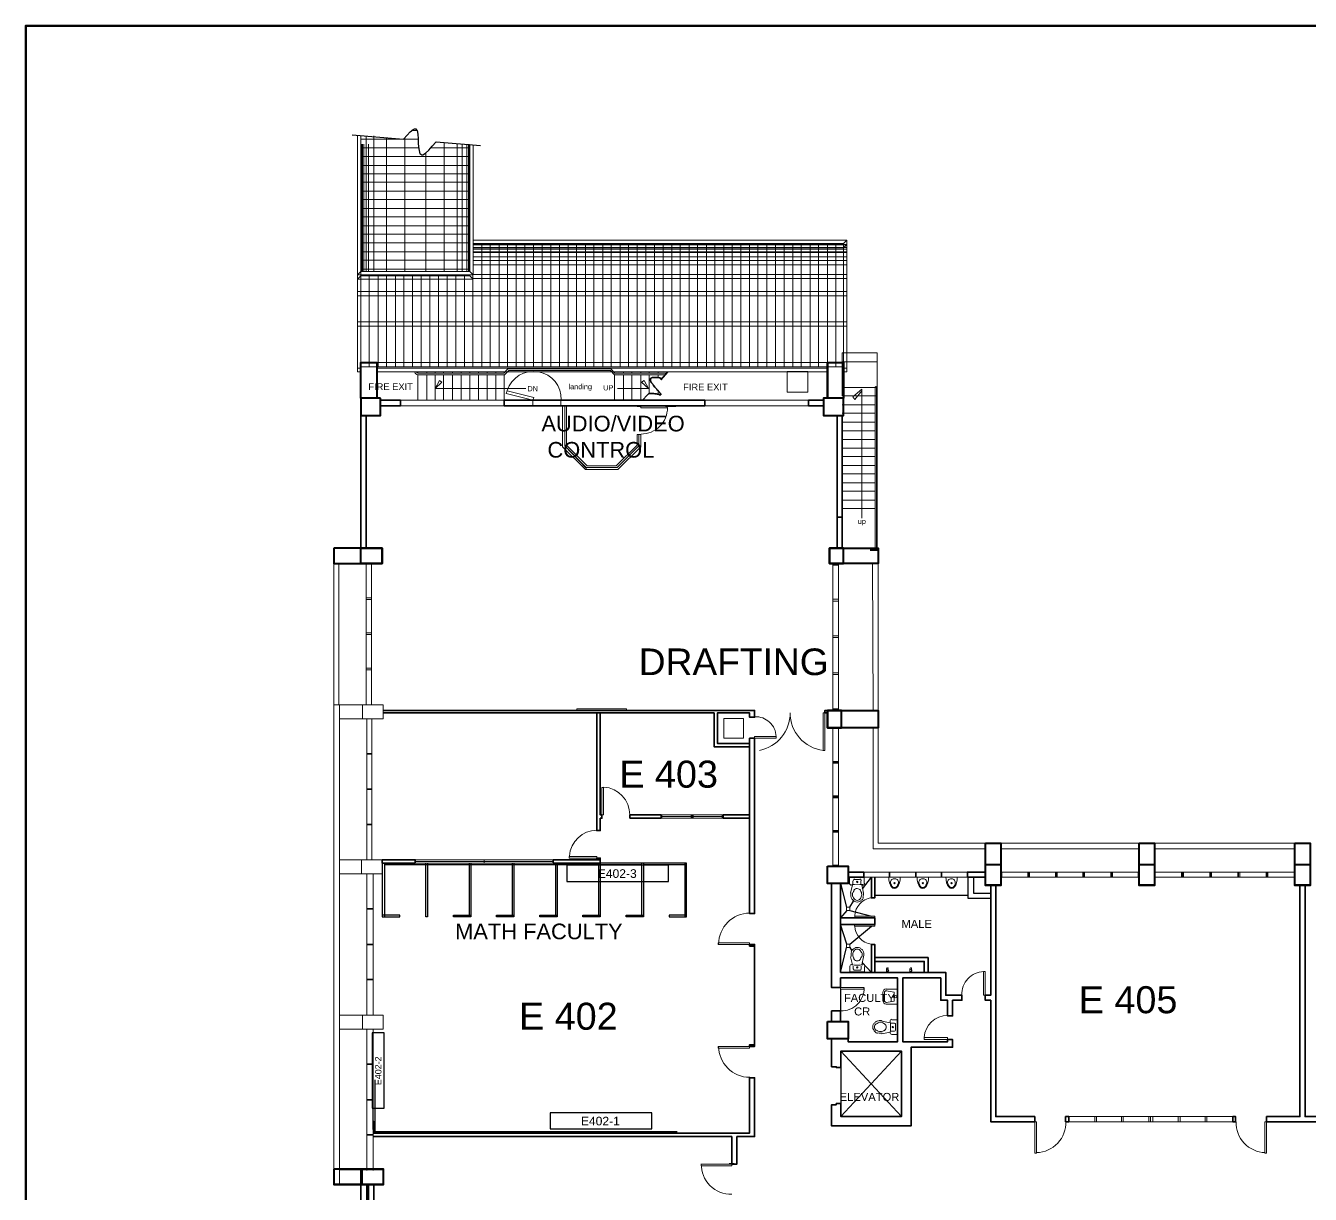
# Model space of a CAD drawing. Header units: inches. Extents: x 0 to 68.7, y 1.4 to 47.2.
# Drawn here: x 0 to 29.74, y 20.14 to 47.18 of the extents above; entities that cross this region are included whole.
import ezdxf

# ---------------------------------------------------------------- set-up
doc = ezdxf.new("R2010")
doc.units = ezdxf.units.IN
doc.header["$MEASUREMENT"] = 0
for name, color, linetype in [('PDF_0', 7, 'Continuous'), ('PDF_boundaries', 5, 'Continuous'), ('PDF_canopy', 6, 'Continuous'), ('PDF_column', 7, 'Continuous'), ('PDF_furniture', 1, 'Continuous'), ('PDF_furnitures', 1, 'Continuous'), ('PDF_PEN01', 1, 'Continuous'), ('PDF_PEN08', 6, 'Continuous'), ('PDF_Text', 7, 'Continuous'), ('PDF_walls', 3, 'Continuous')]:
    doc.layers.add(name, color=color, linetype=linetype)
for name, color, linetype, true_color in [('PDF_cubicle', 60, 'Continuous', 0xbfff00), ('PDF_door', 7, 'Continuous', 0xb8735c), ('PDF_doors', 7, 'Continuous', 0xdda500), ('PDF_doorwin swing', 7, 'Continuous', 0x95954a), ('PDF_hatch', 9, 'Continuous', 0x808080), ('PDF_hidden', 7, 'Continuous', 0x767676), ('PDF_outline', 40, 'Continuous', 0xffbf00), ('PDF_roof line', 7, 'Continuous', 0x7f9fff), ('PDF_window', 7, 'Continuous', 0xdda500), ('PDF_windows', 7, 'Continuous', 0xdda500)]:
    doc.layers.add(name, color=color, linetype=linetype, true_color=true_color)
doc.styles.add('PDF ArialMT', font='arial.ttf')
doc.styles.get("Standard").update_dxf_attribs({"font": 'arial.ttf'})

msp = doc.modelspace()

# ---------------------------------------------------------------- linework, layer by layer
for p, q in [((14.883, 27.752), (12.53, 27.752)), ((12.53, 27.752), (12.53, 27.381)), ((14.883, 27.381), (14.883, 27.752)), ((12.53, 27.381), (14.883, 27.381)), ((8.02, 23.877), (8.02, 22.135)), ((8.295, 23.877), (8.02, 23.877)), ((8.295, 22.135), (8.295, 23.877)), ((8.02, 22.135), (8.295, 22.135)), ((14.492, 22.025), (12.139, 22.025)), ((12.139, 22.025), (12.139, 21.654)), ((14.492, 21.654), (14.492, 22.025)), ((12.139, 21.654), (14.492, 21.654))]:
    msp.add_line(p, q)
at = {"layer": 'PDF_0', "lineweight": 25}
for points in [[(7.56, 44.655), (8.745, 44.557), (8.833, 44.645), (8.902, 44.724), (8.97, 44.782), (9, 44.792), (9.029, 44.792), (9.049, 44.773), (9.058, 44.753), (9.078, 44.675), (9.088, 44.567), (9.088, 44.45), (9.098, 44.332), (9.117, 44.254), (9.127, 44.214), (9.146, 44.205), (9.166, 44.195), (9.195, 44.195), (9.254, 44.234), (9.333, 44.303), (9.411, 44.391), (9.499, 44.498), (10.527, 44.41)], [(18.557, 39.387), (18.557, 38.564)], [(19.37, 27.204), (19.576, 27.479)], [(21.809, 27.479), (21.809, 26.989), (22.337, 26.989)], [(21.936, 27.479), (21.936, 27.106), (22.337, 27.106)], [(18.861, 27.332), (18.998, 26.783)], [(19.076, 26.783), (19.165, 26.92)], [(19.654, 27.058), (21.809, 27.058)], [(19.008, 26.705), (18.861, 26.538)], [(19.076, 26.705), (19.576, 26.578)], [(19.008, 25.931), (18.861, 26.382)], [(19.076, 25.931), (19.576, 26.343)], [(18.861, 25.275), (18.998, 25.853)], [(19.076, 25.853), (19.125, 25.775)], [(19.36, 25.5), (19.576, 25.275)], [(18.871, 23.454), (20.271, 21.936)], [(20.271, 23.454), (18.871, 21.936)]]:
    msp.add_lwpolyline(points, dxfattribs=at)
msp.add_lwpolyline([(18.929, 38.564), (18.557, 38.564), (18.557, 39.387), (18.929, 39.387)], close=True, dxfattribs=at)
at = {"layer": 'PDF_0', "lineweight": 0}
msp.add_lwpolyline([(18.9, 35.861), (18.9, 35.861)], dxfattribs=at)
at = {"layer": 'PDF_boundaries', "lineweight": 25}
msp.add_lwpolyline([(14.278, 38.515), (14.395, 38.642), (14.405, 38.652), (14.415, 38.662), (14.425, 38.662), (14.425, 38.672), (14.435, 38.672), (14.454, 38.672), (14.474, 38.672), (14.484, 38.672), (14.503, 38.672), (14.523, 38.672), (14.542, 38.672), (14.562, 38.662), (14.581, 38.662), (14.601, 38.662), (14.621, 38.652), (14.64, 38.652), (14.65, 38.652), (14.66, 38.642), (14.679, 38.642), (14.689, 38.642), (14.699, 38.642), (14.699, 38.652), (14.699, 38.662), (14.689, 38.672), (14.679, 38.682), (14.67, 38.701), (14.66, 38.711), (14.65, 38.721), (14.64, 38.74), (14.621, 38.75), (14.611, 38.77), (14.591, 38.789), (14.562, 38.819), (14.533, 38.858), (14.523, 38.868), (14.513, 38.887), (14.493, 38.907), (14.484, 38.926), (14.474, 38.936), (14.474, 38.956), (14.464, 38.966), (14.464, 38.975), (14.464, 38.985), (14.464, 38.995), (14.464, 39.005), (14.464, 39.015), (14.474, 39.024), (14.484, 39.034), (14.493, 39.034), (14.503, 39.044), (14.513, 39.044), (14.523, 39.044), (14.533, 39.044), (14.562, 39.044), (14.581, 39.044), (14.601, 39.044), (14.63, 39.044), (14.65, 39.044), (14.66, 39.034), (14.67, 39.034), (14.679, 39.034), (14.689, 39.024), (14.699, 39.024), (14.699, 39.015), (14.709, 39.015), (14.709, 39.005), (14.709, 38.995), (14.699, 38.985), (14.865, 39.171), (14.699, 38.985), (14.709, 38.995), (14.709, 39.005), (14.709, 39.015), (14.699, 39.015), (14.699, 39.024), (14.689, 39.024), (14.679, 39.034), (14.67, 39.034), (14.66, 39.034), (14.65, 39.044), (14.63, 39.044), (14.601, 39.044), (14.581, 39.044), (14.562, 39.044), (14.533, 39.044), (14.523, 39.044), (14.513, 39.044), (14.503, 39.044), (14.493, 39.034), (14.484, 39.034), (14.474, 39.024), (14.464, 39.015), (14.464, 39.005), (14.464, 38.995), (14.464, 38.985), (14.464, 38.975), (14.464, 38.966), (14.474, 38.956), (14.474, 38.936), (14.484, 38.926), (14.493, 38.907), (14.513, 38.887), (14.523, 38.868), (14.533, 38.858), (14.562, 38.819), (14.591, 38.789), (14.611, 38.77), (14.621, 38.75), (14.64, 38.74), (14.65, 38.721), (14.66, 38.711), (14.67, 38.701), (14.679, 38.682), (14.689, 38.672), (14.699, 38.662), (14.699, 38.652), (14.699, 38.642), (14.689, 38.642), (14.679, 38.642), (14.66, 38.642), (14.65, 38.652), (14.64, 38.652), (14.621, 38.652), (14.601, 38.662), (14.581, 38.662), (14.562, 38.662), (14.542, 38.672), (14.523, 38.672), (14.503, 38.672), (14.484, 38.672), (14.474, 38.672), (14.454, 38.672), (14.435, 38.672), (14.425, 38.672), (14.425, 38.662), (14.415, 38.662), (14.405, 38.652), (14.395, 38.642)], close=True, dxfattribs=at)
for points in [[(18.861, 24.884), (18.861, 24.384)], [(18.871, 23.072), (18.871, 22.239)]]:
    msp.add_lwpolyline(points, dxfattribs=at)
at = {"layer": 'PDF_canopy', "lineweight": 13}
msp.add_lwpolyline([(7.756, 20.369), (7.129, 20.369)], dxfattribs=at)
msp.add_lwpolyline([(7.247, 20.369), (7.58, 20.369)], close=True, dxfattribs=at)
at = {"layer": 'PDF_column', "lineweight": 40}
for points in [[(8.128, 38.564), (7.756, 38.564), (7.756, 39.387), (8.128, 39.387)], [(8.128, 38.564), (7.756, 38.564), (7.756, 39.387), (8.128, 39.387)], [(18.929, 38.564), (18.557, 38.564), (18.557, 39.387), (18.929, 39.387)], [(8.216, 38.564), (7.756, 38.564), (7.756, 38.163), (8.216, 38.163)], [(8.216, 38.564), (7.756, 38.564), (7.756, 38.163), (8.216, 38.163)], [(18.929, 38.564), (18.469, 38.564), (18.469, 38.163), (18.929, 38.163)], [(7.129, 35.088), (7.129, 34.735), (8.255, 34.735), (8.255, 35.088)], [(7.756, 35.088), (8.255, 35.088), (8.255, 34.735), (7.756, 34.735)], [(18.929, 35.088), (18.606, 35.088), (18.606, 34.735), (18.929, 34.735)], [(18.606, 35.088), (19.732, 35.088), (19.732, 34.735), (18.606, 34.735)], [(18.557, 31.337), (19.732, 31.337), (19.732, 30.935), (18.557, 30.935)], [(18.881, 31.337), (18.557, 31.337), (18.557, 30.935), (18.881, 30.935)], [(22.22, 28.262), (22.572, 28.262), (22.572, 27.283), (22.22, 27.283)], [(25.775, 28.262), (26.127, 28.262), (26.127, 27.283), (25.775, 27.283)], [(29.378, 28.262), (29.731, 28.262), (29.731, 27.283), (29.378, 27.283)], [(18.557, 27.733), (19.037, 27.733), (19.037, 27.332), (18.557, 27.332)], [(22.22, 27.772), (22.572, 27.772), (22.572, 27.293), (22.22, 27.293)], [(25.775, 27.772), (26.127, 27.772), (26.127, 27.293), (25.775, 27.293)], [(29.378, 27.772), (29.731, 27.772), (29.731, 27.293), (29.378, 27.293)], [(18.557, 24.139), (19.037, 24.139), (19.037, 23.738), (18.557, 23.738)], [(7.129, 20.722), (7.129, 20.369), (8.285, 20.369), (8.285, 20.722)], [(7.756, 20.369), (8.285, 20.369), (8.285, 20.722), (7.756, 20.722)]]:
    msp.add_lwpolyline(points, close=True, dxfattribs=at)
for points in [[(18.557, 39.387), (18.557, 38.564)], [(19.067, 30.935), (18.587, 30.935)]]:
    msp.add_lwpolyline(points, dxfattribs=at)
at = {"layer": 'PDF_cubicle', "lineweight": 25}
for points in [[(8.255, 27.802), (8.255, 26.558), (8.657, 26.558), (8.657, 26.597), (8.255, 26.597)], [(8.304, 27.802), (8.304, 26.558)], [(14.258, 27.763), (8.304, 27.763)], [(9.303, 27.802), (9.303, 26.558), (9.264, 26.558), (9.264, 27.802)], [(10.302, 27.802), (10.302, 26.558), (9.901, 26.558), (9.901, 26.597), (10.302, 26.597)], [(10.263, 27.802), (10.263, 26.558)], [(11.301, 27.802), (11.301, 26.558), (10.899, 26.558), (10.899, 26.597), (11.301, 26.597)], [(11.262, 27.802), (11.262, 26.558)], [(12.3, 27.802), (12.3, 26.558), (11.898, 26.558), (11.898, 26.597), (12.3, 26.597)], [(12.261, 27.802), (12.261, 26.558)], [(15.296, 26.597), (14.895, 26.597), (14.895, 26.558), (15.296, 26.558), (15.296, 27.802), (14.297, 27.802), (13.299, 27.802), (13.299, 26.558), (12.897, 26.558), (12.897, 26.597), (13.299, 26.597)], [(13.259, 27.802), (13.259, 26.558)], [(14.297, 27.802), (14.297, 26.558), (13.896, 26.558), (13.896, 26.597), (14.297, 26.597)], [(14.258, 27.802), (14.258, 26.558)], [(15.296, 27.763), (14.297, 27.763)], [(15.257, 27.802), (15.257, 26.558)], [(8.04, 21.642), (8.04, 22.876)], [(8.089, 21.554), (8.089, 22.788)], [(8.04, 21.593), (15.081, 21.593)], [(8.04, 21.554), (15.081, 21.554)]]:
    msp.add_lwpolyline(points, dxfattribs=at)
at = {"layer": 'PDF_door', "lineweight": 18}
msp.add_lwpolyline([(11.742, 38.515), (11.125, 38.672), (11.144, 38.731), (11.761, 38.574)], close=True, dxfattribs=at)
msp.add_lwpolyline([(11.742, 38.515), (11.125, 38.672), (11.144, 38.731), (11.761, 38.574)], close=True, dxfattribs=at)
at = {"layer": 'PDF_doors', "lineweight": 20}
for points in [[(14.239, 38.339), (14.239, 38.378), (14.846, 38.378), (14.846, 38.339)], [(14.709, 28.84), (14.709, 28.918), (14.728, 28.918), (14.728, 28.84)], [(14.728, 28.84), (14.728, 28.918), (15.404, 28.918), (15.404, 28.84)], [(15.404, 28.84), (15.404, 28.918), (15.424, 28.918), (15.424, 28.84)], [(15.424, 28.84), (15.424, 28.918), (15.453, 28.918), (15.453, 28.84)], [(15.453, 28.84), (15.453, 28.918), (16.119, 28.918), (16.119, 28.84)], [(16.119, 28.84), (16.119, 28.918), (16.148, 28.918), (16.148, 28.84)], [(9.019, 27.88), (9.019, 27.802), (12.212, 27.802), (12.212, 27.88)], [(19.194, 26.538), (19.654, 26.538), (19.654, 26.578), (19.194, 26.578)], [(19.184, 26.343), (19.654, 26.343), (19.654, 26.382), (19.184, 26.382)], [(16.031, 25.961), (16.755, 25.961), (16.755, 25.922), (16.031, 25.922)], [(22.171, 24.746), (22.21, 24.746), (22.21, 25.295), (22.171, 25.295)], [(18.861, 24.884), (19.4, 24.884), (19.4, 24.923), (18.861, 24.923)], [(16.031, 23.522), (16.755, 23.522), (16.755, 23.561), (16.031, 23.561)], [(20.8, 23.718), (21.339, 23.718), (21.339, 23.767), (20.8, 23.767)]]:
    msp.add_lwpolyline(points, close=True, dxfattribs=at)
for points in [[(14.728, 28.879), (15.404, 28.879)], [(15.453, 28.879), (16.119, 28.879)], [(9.019, 27.841), (12.212, 27.841)], [(10.615, 27.88), (10.615, 27.802)]]:
    msp.add_lwpolyline(points, dxfattribs=at)
for centre, radius, start, end in [((14.244, 38.344), 0.612, 269.9613, 0.0384), ((19.639, 26.563), 0.446, 98.273, 177.4291), ((16.76, 25.926), 0.72, 90, 180), ((19.639, 26.367), 0.446, 182.5487, 261.8098), ((22.195, 24.771), 0.524, 92.1861, 182.1866), ((18.885, 24.908), 0.524, 267.8137, 2.1863), ((21.334, 23.743), 0.534, 89.2476, 177.3025), ((16.76, 23.566), 0.72, 180, 270)]:
    msp.add_arc(centre, radius, start, end, dxfattribs=at)
at = {"layer": 'PDF_doorwin swing', "lineweight": 9}
msp.add_lwpolyline([(12.398, 38.521, 0.868223), (11.146, 38.739, -0.868223)], format="xyb", close=True, dxfattribs=at)
at = {"layer": 'PDF_furniture', "lineweight": 9}
for points in [[(14.297, 27.763), (15.1, 27.763)], [(15.257, 27.763), (15.257, 26.597), (14.895, 26.597)], [(20.232, 27.479), (19.977, 27.479)], [(20.114, 27.439), (20.095, 27.439)], [(20.888, 27.479), (20.633, 27.479)], [(20.771, 27.439), (20.751, 27.439)], [(21.554, 27.479), (21.29, 27.479)], [(21.427, 27.439), (21.417, 27.439)]]:
    msp.add_lwpolyline(points, dxfattribs=at)
for centre in [(20.11, 27.338), (20.11, 27.338), (20.766, 27.338), (20.766, 27.338), (21.432, 27.338), (21.432, 27.338)]:
    msp.add_circle(centre, 0.0147, dxfattribs=at)
for centre, start, end in [((20.101, 27.357), 90, 196.2817), ((20.12, 27.357), 343.7183, 90), ((20.757, 27.357), 90, 196.2817), ((20.776, 27.357), 343.7183, 90), ((21.423, 27.357), 90, 196.2817), ((21.432, 27.357), 343.7183, 90)]:
    msp.add_arc(centre, 0.0832, start, end, dxfattribs=at)
for points in [[(19.978, 27.484), (19.977, 27.389), (20.001, 27.3), (20.043, 27.252)], [(20.178, 27.252), (20.219, 27.3), (20.244, 27.389), (20.242, 27.484)], [(20.634, 27.484), (20.633, 27.389), (20.657, 27.3), (20.699, 27.252)], [(20.834, 27.252), (20.875, 27.3), (20.9, 27.389), (20.899, 27.484)], [(21.3, 27.484), (21.299, 27.389), (21.323, 27.3), (21.365, 27.252)], [(21.5, 27.252), (21.541, 27.3), (21.566, 27.389), (21.565, 27.484)], [(20.022, 27.334), (20.04, 27.272), (20.074, 27.235), (20.11, 27.235)], [(20.043, 27.252), (20.084, 27.203), (20.136, 27.203), (20.178, 27.252)], [(20.11, 27.235), (20.147, 27.235), (20.18, 27.272), (20.199, 27.334)], [(20.678, 27.334), (20.696, 27.272), (20.73, 27.235), (20.766, 27.235)], [(20.699, 27.252), (20.741, 27.203), (20.792, 27.203), (20.834, 27.252)], [(20.766, 27.235), (20.803, 27.235), (20.837, 27.272), (20.855, 27.334)], [(21.344, 27.334), (21.362, 27.272), (21.396, 27.235), (21.432, 27.235)], [(21.365, 27.252), (21.407, 27.203), (21.458, 27.203), (21.5, 27.252)], [(21.432, 27.235), (21.469, 27.235), (21.503, 27.272), (21.521, 27.334)]]:
    msp.add_open_spline(points, degree=3, dxfattribs=at)
at = {"layer": 'PDF_furnitures', "lineweight": 20}
for points in [[(19.067, 27.332), (19.067, 27.459)], [(19.076, 27.469), (19.409, 27.469)], [(19.076, 27.459), (19.076, 27.459)], [(19.145, 27.39), (19.145, 27.322)], [(19.302, 27.42), (19.184, 27.42)], [(19.331, 27.322), (19.331, 27.39)], [(19.409, 27.459), (19.409, 27.332)], [(19.409, 27.459), (19.409, 27.459)], [(19.096, 27.106), (19.135, 27.302)], [(19.184, 27.263), (19.184, 27.263)], [(19.302, 27.263), (19.302, 27.263)], [(19.351, 27.302), (19.39, 27.106)], [(19.135, 25.451), (19.096, 25.638)], [(19.39, 25.638), (19.351, 25.451)], [(19.409, 25.285), (19.076, 25.285), (19.076, 25.412)], [(19.155, 25.422), (19.155, 25.354)], [(19.184, 25.481), (19.184, 25.481)], [(19.184, 25.324), (19.302, 25.324)], [(19.302, 25.481), (19.302, 25.481)], [(19.341, 25.354), (19.341, 25.422)], [(19.419, 25.412), (19.419, 25.285)], [(19.928, 25.363), (19.928, 25.275), (19.958, 25.275), (19.958, 25.363)], [(19.948, 25.373), (19.938, 25.373)], [(20.467, 25.363), (20.467, 25.275), (20.506, 25.275), (20.506, 25.363)], [(20.487, 25.373), (20.487, 25.373)], [(19.84, 24.805), (19.84, 24.619)], [(19.879, 24.805), (19.879, 24.619)], [(20.183, 24.884), (19.919, 24.884)], [(19.919, 24.844), (20.105, 24.815)], [(19.919, 24.58), (20.105, 24.609)], [(19.919, 24.541), (20.183, 24.541)], [(19.821, 24.149), (20.007, 24.11)], [(20.095, 24.1), (20.026, 24.1)], [(20.046, 24.178), (20.163, 24.178)], [(20.163, 24.169), (20.163, 24.169)], [(20.173, 24.169), (20.173, 23.836)], [(20.007, 23.894), (19.821, 23.855)], [(19.977, 24.061), (19.977, 24.061)], [(19.977, 23.943), (19.977, 23.943)], [(20.026, 23.914), (20.095, 23.914)], [(20.163, 23.836), (20.046, 23.836)], [(20.134, 23.943), (20.134, 24.061)], [(20.163, 23.836), (20.163, 23.836)]]:
    msp.add_lwpolyline(points, dxfattribs=at)
at = {"layer": 'PDF_furnitures', "lineweight": 0}
for points in [[(19.243, 27.479), (19.243, 27.479)], [(19.243, 25.275), (19.243, 25.275)], [(20.183, 24.002), (20.183, 24.002)]]:
    msp.add_lwpolyline(points, dxfattribs=at)
at = {"layer": 'PDF_furnitures', "lineweight": 20}
for points in [[(19.101, 27.112, 0.049008), (19.097, 27.073, 0.081529), (19.107, 27.009)], [(19.144, 27.125, 0.081529), (19.136, 27.073, 0.081529), (19.144, 27.022)], [(19.326, 27.174, 0.104569), (19.29, 27.203, 0.118159), (19.248, 27.215, 0.118159), (19.206, 27.205, 0.104569), (19.171, 27.174)], [(19.322, 26.98, 0.089786), (19.343, 27.022, 0.081529), (19.351, 27.073, 0.081529), (19.344, 27.125, 0.089786), (19.322, 27.167)], [(19.38, 27.009, 0.081529), (19.391, 27.073, 0.049008), (19.387, 27.112)], [(19.141, 26.958, 0.104569), (19.189, 26.916, 0.118158), (19.249, 26.902, 0.118158), (19.308, 26.918, 0.104569), (19.356, 26.958)], [(19.171, 26.983, 0.104569), (19.206, 26.951, 0.118159), (19.249, 26.941, 0.118159), (19.29, 26.953, 0.104569), (19.326, 26.983)], [(19.117, 25.747, 0.081529), (19.107, 25.683, 0.049008), (19.11, 25.644)], [(19.356, 25.798, 0.104569), (19.308, 25.84, 0.118158), (19.249, 25.854, 0.118158), (19.19, 25.838, 0.104569), (19.141, 25.798)], [(19.175, 25.776, 0.089786), (19.154, 25.734, 0.081529), (19.146, 25.683, 0.081529), (19.153, 25.631, 0.089786), (19.175, 25.589)], [(19.326, 25.773, 0.104569), (19.291, 25.805, 0.118159), (19.249, 25.815, 0.118159), (19.207, 25.803, 0.104569), (19.171, 25.773)], [(19.171, 25.582, 0.104569), (19.207, 25.553, 0.118159), (19.249, 25.541, 0.118159), (19.291, 25.551, 0.104569), (19.326, 25.582)], [(19.353, 25.631, 0.081529), (19.361, 25.683, 0.081529), (19.353, 25.734)], [(19.396, 25.644, 0.049008), (19.4, 25.683, 0.081529), (19.39, 25.747)], [(20.506, 25.368, 0.414185), (20.491, 25.383, 0.414184), (20.477, 25.368)], [(19.662, 24.116, 0.104569), (19.62, 24.068, 0.118158), (19.606, 24.008, 0.118158), (19.622, 23.949, 0.104569), (19.662, 23.9)], [(19.826, 24.156, 0.049008), (19.787, 24.16, 0.081529), (19.723, 24.149)], [(19.839, 24.112, 0.081529), (19.787, 24.121, 0.081529), (19.735, 24.112)], [(19.687, 24.086, 0.104569), (19.655, 24.05, 0.118159), (19.645, 24.008, 0.118159), (19.657, 23.967, 0.104569), (19.687, 23.93)], [(19.694, 23.935, 0.089786), (19.736, 23.914, 0.081529), (19.787, 23.905, 0.081529), (19.839, 23.912, 0.089786), (19.88, 23.935)], [(19.723, 23.877, 0.081529), (19.787, 23.866, 0.049008), (19.826, 23.87)], [(19.878, 23.931, 0.104569), (19.907, 23.967, 0.118159), (19.919, 24.008, 0.118159), (19.909, 24.05, 0.104569), (19.878, 24.086)]]:
    msp.add_lwpolyline(points, format="xyb", dxfattribs=at)
for points in [[(18.998, 26.705), (19.076, 26.705), (19.076, 26.783), (18.998, 26.783)], [(18.998, 25.931), (19.076, 25.931), (19.076, 25.853), (18.998, 25.853)]]:
    msp.add_lwpolyline(points, close=True, dxfattribs=at)
for centre, radius in [((19.249, 27.367), 0.0147), ((19.249, 27.367), 0.0147), ((19.249, 25.389), 0.0147), ((19.249, 25.389), 0.0147), ((19.953, 25.319), 0.0245), ((20.491, 25.319), 0.0245), ((20.071, 24.008), 0.0147), ((20.071, 24.008), 0.0147)]:
    msp.add_circle(centre, radius, dxfattribs=at)
for centre, radius, start, end in [((19.19, 27.396), 0.0343, 90.0218, 180.0219), ((19.307, 27.396), 0.0343, 0.0218, 90.0219), ((19.111, 27.338), 0.0441, 180.0219, 277.7398), ((19.249, 26.368), 0.945, 82.304, 97.7397), ((19.278, 27.083), 0.132, 140.8556, 161.3779), ((19.376, 27.338), 0.0441, 262.304, 0.0218), ((19.278, 27.064), 0.181, 198.6656, 219.1881), ((19.278, 27.064), 0.132, 198.6658, 219.1882), ((19.219, 27.064), 0.181, 320.8556, 341.3781), ((19.278, 25.692), 0.181, 140.8411, 161.3635), ((19.219, 25.692), 0.132, 18.6512, 39.1736), ((19.219, 25.673), 0.132, 320.841, 341.3634), ((19.219, 25.692), 0.181, 18.6511, 39.1735), ((19.121, 25.418), 0.0441, 82.2894, 180.0073), ((19.249, 26.388), 0.945, 262.2894, 277.7252), ((19.19, 25.359), 0.0343, 180.0072, 270.0074), ((19.307, 25.359), 0.0343, 270.0072, 0.0074), ((19.386, 25.418), 0.0441, 0.0073, 97.7252), ((19.943, 25.368), 0.0147, 90.0028, 179.9972), ((19.953, 25.368), 0.0147, 0.0028, 89.9972), ((19.923, 24.81), 0.0832, 90.0002, 179.9998), ((19.923, 24.81), 0.0441, 89.9999, 180.0001), ((19.923, 24.624), 0.0832, 180.0002, 269.9998), ((19.923, 24.624), 0.0441, 179.9999, 270.0001), ((19.777, 23.979), 0.181, 108.6511, 129.1735), ((19.777, 23.979), 0.132, 108.6512, 129.1736), ((19.797, 23.979), 0.132, 50.841, 71.3634), ((20.052, 24.145), 0.0441, 90.0073, 187.7252), ((19.072, 24.008), 0.945, 352.2894, 7.7252), ((20.101, 24.067), 0.0343, 0.0072, 90.0074), ((19.777, 24.037), 0.181, 230.8411, 251.3635), ((20.052, 23.881), 0.0441, 172.2894, 270.0073), ((20.101, 23.949), 0.0343, 270.0072, 0.0074)]:
    msp.add_arc(centre, radius, start, end, dxfattribs=at)
at = {"layer": 'PDF_hatch', "lineweight": 9}
for points in [[(19.057, 38.613), (18.9, 38.613), (18.9, 38.809), (18.9, 39.612), (19.713, 39.612), (19.713, 38.809), (19.713, 38.613), (19.556, 38.613)], [(18.9, 39.406), (19.713, 39.406)], [(19.693, 36.008), (19.713, 36.008), (19.713, 38.809), (18.9, 38.809)], [(19.351, 35.783), (19.351, 38.77), (19.145, 38.593), (19.194, 38.535), (19.351, 38.731)], [(19.546, 35.058), (19.693, 35.058), (19.693, 36.008), (19.693, 38.809)], [(19.546, 35.088), (19.664, 35.088), (19.664, 36.008), (19.664, 38.809)], [(18.9, 38.613), (19.664, 38.613)], [(18.9, 38.407), (19.664, 38.407)], [(19.429, 38.613), (19.184, 38.613)], [(19.693, 38.613), (19.713, 38.613)], [(19.693, 38.407), (19.713, 38.407)], [(18.9, 38.212), (19.664, 38.212)], [(19.693, 38.212), (19.713, 38.212)], [(18.9, 38.006), (19.664, 38.006)], [(18.9, 37.81), (19.664, 37.81)], [(19.693, 38.006), (19.713, 38.006)], [(19.693, 37.81), (19.713, 37.81)], [(18.9, 37.604), (19.664, 37.604)], [(19.693, 37.604), (19.713, 37.604)], [(18.9, 37.409), (19.664, 37.409)], [(18.9, 37.213), (19.664, 37.213)], [(19.693, 37.409), (19.713, 37.409)], [(19.693, 37.213), (19.713, 37.213)], [(18.9, 37.007), (19.664, 37.007)], [(19.693, 37.007), (19.713, 37.007)], [(18.9, 36.811), (19.664, 36.811)], [(18.9, 36.605), (19.664, 36.605)], [(19.693, 36.811), (19.713, 36.811)], [(19.693, 36.605), (19.713, 36.605)], [(18.9, 36.41), (19.664, 36.41)], [(19.693, 36.41), (19.713, 36.41)], [(18.9, 36.204), (19.664, 36.204)], [(18.9, 36.008), (19.664, 36.008)], [(19.546, 35.039), (19.713, 35.039), (19.713, 36.008)], [(19.693, 36.204), (19.713, 36.204)], [(7.139, 31.464), (7.795, 31.464), (7.795, 31.141), (7.266, 31.141)], [(8.285, 31.337), (16.119, 31.337), (16.658, 31.337), (16.873, 31.337)], [(13.162, 31.278), (8.285, 31.278)], [(15.874, 31.278), (13.24, 31.278)], [(16.697, 31.278), (16.658, 31.278), (16.119, 31.278)], [(7.775, 27.88), (7.266, 27.88)], [(7.775, 27.557), (7.266, 27.557)], [(7.795, 24.286), (7.266, 24.286)], [(7.795, 23.963), (7.266, 23.963)], [(16.403, 20.849), (16.285, 20.849)], [(7.795, 20.702), (7.266, 20.702)], [(7.795, 20.379), (7.139, 20.379)]]:
    msp.add_lwpolyline(points, dxfattribs=at)
for points in [[(9.479, 38.789), (9.636, 38.936), (9.577, 38.975), (9.479, 38.789), (11.575, 38.789), (9.479, 38.789), (9.577, 38.975), (9.636, 38.936)], [(14.415, 38.789), (14.258, 38.936), (14.317, 38.975), (14.415, 38.789), (13.7, 38.789), (14.415, 38.789), (14.317, 38.975), (14.258, 38.936)], [(18.606, 35.088), (19.732, 35.088), (19.732, 34.735), (18.606, 34.735)], [(7.795, 31.464), (8.275, 31.464), (8.275, 31.141), (7.795, 31.141)], [(12.76, 31.376), (13.906, 31.376), (13.906, 31.337), (12.76, 31.337)], [(16.158, 31.151), (16.618, 31.151), (16.618, 30.691), (16.158, 30.691)], [(16.873, 30.691), (16.873, 30.73), (17.372, 30.73), (17.372, 30.691)], [(7.775, 27.88), (8.255, 27.88), (8.255, 27.557), (7.775, 27.557)], [(7.795, 24.286), (8.275, 24.286), (8.275, 23.963), (7.795, 23.963)], [(16.344, 20.8), (16.344, 20.839), (15.639, 20.839), (15.639, 20.8)], [(7.795, 20.702), (8.275, 20.702), (8.275, 20.379), (7.795, 20.379)]]:
    msp.add_lwpolyline(points, close=True, dxfattribs=at)
for centre, radius, start, end in [((19.679, 38.814), 0.0147, 0.0028, 179.9972), ((16.897, 30.715), 0.475, 2.406, 92.4061), ((16.32, 20.824), 0.681, 178.3133, 272.0103)]:
    msp.add_arc(centre, radius, start, end, dxfattribs=at)
at = {"layer": 'PDF_hidden', "lineweight": 18}
msp.add_lwpolyline([(8.04, 21.828), (8.059, 21.828), (8.059, 21.554), (8.04, 21.554)], close=True, dxfattribs=at)
at = {"layer": 'PDF_outline', "lineweight": 25}
msp.add_lwpolyline([(14.807, 38.378), (15.052, 38.378)], close=True, dxfattribs=at)
at = {"layer": 'PDF_PEN01', "lineweight": 18}
for points in [[(9.002, 39.171, 0.3564), (9.083, 39.104, -0.3564)], [(9.043, 39.17, 0.298223), (9.083, 39.143, -0.298223)]]:
    msp.add_lwpolyline(points, format="xyb", close=True, dxfattribs=at)
for points in [[(11.066, 39.142), (11.164, 39.24), (11.066, 39.142), (9.078, 39.142)], [(11.085, 39.103), (11.183, 39.201), (13.534, 39.201), (13.632, 39.103), (14.807, 39.103), (13.632, 39.103), (13.534, 39.201), (11.183, 39.201), (11.085, 39.103), (9.078, 39.103)], [(11.164, 39.24), (13.543, 39.24), (13.641, 39.142), (14.846, 39.142), (13.641, 39.142), (13.543, 39.24)]]:
    msp.add_lwpolyline(points, close=True, dxfattribs=at)
at = {"layer": 'PDF_PEN08', "lineweight": 80}
msp.add_lwpolyline([(68.687, 1.391), (0, 1.391), (0, 47.182), (68.687, 47.182)], close=True, dxfattribs=at)
at = {"layer": 'PDF_roof line', "lineweight": 0}
for points in [[(7.678, 44.645), (7.678, 41.414), (10.361, 41.414), (10.361, 44.42)], [(7.678, 41.414), (7.756, 41.492), (7.756, 44.636)], [(7.883, 41.492), (7.883, 44.636)], [(8.059, 41.492), (8.059, 44.636)], [(9.058, 44.753), (8.941, 44.753)], [(9.088, 44.557), (7.756, 44.557)], [(7.756, 42.138), (7.756, 41.492), (10.282, 41.492), (10.282, 44.43)], [(9.098, 44.352), (7.756, 44.352)], [(7.775, 41.492), (7.775, 44.44)], [(7.795, 41.492), (7.795, 44.44)], [(7.824, 41.492), (7.824, 44.44)], [(7.932, 41.492), (7.932, 44.44)], [(8.353, 41.492), (8.353, 44.587)], [(8.774, 41.492), (8.774, 44.587)], [(10.282, 44.352), (9.372, 44.352)], [(9.685, 41.492), (9.685, 44.479)], [(9.989, 41.492), (9.989, 44.45)], [(10.106, 41.492), (10.106, 44.44)], [(10.214, 41.492), (10.214, 44.44)], [(10.253, 41.492), (10.253, 44.44)], [(10.263, 41.492), (10.263, 44.44)], [(10.282, 44.156), (7.756, 44.156)], [(9.264, 41.492), (9.264, 44.244)], [(10.282, 43.95), (7.756, 43.95)], [(10.282, 43.754), (7.756, 43.754)], [(10.282, 43.558), (7.756, 43.558)], [(10.282, 43.353), (7.756, 43.353)], [(10.282, 43.157), (7.756, 43.157)], [(10.282, 42.951), (7.756, 42.951)], [(10.282, 42.755), (7.756, 42.755)], [(10.282, 42.55), (7.756, 42.55)], [(10.282, 42.354), (7.756, 42.354)], [(7.678, 42.217), (7.678, 39.259), (7.756, 39.259)], [(10.282, 42.158), (7.756, 42.158)], [(10.282, 41.952), (7.756, 41.952)], [(8.128, 39.387), (18.557, 39.387), (18.557, 42.138)], [(10.361, 42.217), (19.008, 42.217), (19.008, 39.259), (18.929, 39.259)], [(10.361, 42.138), (18.929, 42.138), (18.929, 38.163)], [(10.361, 42.109), (19.008, 42.109)], [(10.361, 42.05), (19.008, 42.05)], [(10.361, 41.933), (19.008, 41.933)], [(10.557, 39.387), (10.557, 42.138)], [(10.752, 39.387), (10.752, 42.138)], [(10.958, 39.387), (10.958, 42.138)], [(11.154, 39.387), (11.154, 42.138)], [(11.35, 39.387), (11.35, 42.138)], [(11.556, 39.387), (11.556, 42.138)], [(11.751, 39.387), (11.751, 42.138)], [(11.957, 39.387), (11.957, 42.138)], [(12.153, 39.387), (12.153, 42.138)], [(12.359, 39.387), (12.359, 42.138)], [(12.554, 39.387), (12.554, 42.138)], [(12.75, 39.387), (12.75, 42.138)], [(12.956, 39.387), (12.956, 42.138)], [(13.152, 39.387), (13.152, 42.138)], [(13.357, 39.387), (13.357, 42.138)], [(13.553, 39.387), (13.553, 42.138)], [(13.759, 39.387), (13.759, 42.138)], [(13.955, 39.387), (13.955, 42.138)], [(14.151, 39.387), (14.151, 42.138)], [(14.356, 39.387), (14.356, 42.138)], [(14.552, 39.387), (14.552, 42.138)], [(14.758, 39.387), (14.758, 42.138)], [(14.954, 39.387), (14.954, 42.138)], [(15.149, 39.387), (15.149, 42.138)], [(15.355, 39.387), (15.355, 42.138)], [(15.551, 39.387), (15.551, 42.138)], [(15.757, 39.387), (15.757, 42.138)], [(15.952, 39.387), (15.952, 42.138)], [(16.158, 39.387), (16.158, 42.138)], [(16.354, 39.387), (16.354, 42.138)], [(16.55, 39.387), (16.55, 42.138)], [(16.755, 39.387), (16.755, 42.138)], [(16.951, 39.387), (16.951, 42.138)], [(17.157, 39.387), (17.157, 42.138)], [(17.353, 39.387), (17.353, 42.138)], [(17.558, 39.387), (17.558, 42.138)], [(17.754, 39.387), (17.754, 42.138)], [(17.95, 39.387), (17.95, 42.138)], [(18.156, 39.387), (18.156, 42.138)], [(18.352, 39.387), (18.352, 42.138)], [(18.753, 39.387), (18.753, 42.138)], [(18.929, 42.138), (19.008, 42.217)], [(10.282, 41.757), (7.756, 41.757)], [(10.361, 41.747), (19.008, 41.747)], [(10.282, 41.551), (7.756, 41.551)], [(7.756, 41.414), (7.756, 39.387)], [(7.952, 39.387), (7.952, 41.414)], [(8.157, 39.387), (8.157, 41.414)], [(8.353, 39.387), (8.353, 41.414)], [(8.559, 39.387), (8.559, 41.414)], [(8.755, 39.387), (8.755, 41.414)], [(8.951, 39.387), (8.951, 41.414)], [(9.156, 39.387), (9.156, 41.414)], [(9.352, 39.387), (9.352, 41.414)], [(9.558, 39.387), (9.558, 41.414)], [(9.754, 39.387), (9.754, 41.414)], [(9.959, 39.387), (9.959, 41.414)], [(10.155, 39.387), (10.155, 41.414)], [(10.282, 41.492), (10.361, 41.414)], [(10.351, 39.387), (10.351, 41.414)], [(10.361, 41.424), (19.008, 41.424)], [(7.678, 41.032), (19.008, 41.032)], [(7.678, 40.327), (19.008, 40.327)]]:
    msp.add_lwpolyline(points, dxfattribs=at)
at = {"layer": 'PDF_walls', "lineweight": 35}
for points in [[(8.216, 38.388), (8.676, 38.388), (8.676, 38.515), (8.216, 38.515)], [(14.151, 38.388), (14.151, 38.378), (14.239, 38.378), (14.239, 38.388)], [(18.469, 38.388), (18.117, 38.388), (18.117, 38.515), (18.469, 38.515)], [(7.756, 38.163), (7.756, 35.088)], [(7.883, 38.163), (7.883, 35.088)], [(18.783, 38.163), (18.783, 35.088)], [(18.9, 38.163), (18.9, 35.088)], [(18.9, 35.812), (18.783, 35.812)], [(8.275, 31.337), (16.873, 31.337), (16.873, 31.18), (16.755, 31.18), (16.755, 31.278)], [(16.755, 30.495), (15.933, 30.495), (15.933, 31.278), (8.275, 31.278)], [(13.299, 31.278), (13.299, 28.918), (13.338, 28.918), (13.338, 28.84), (13.299, 28.84), (13.299, 28.556), (13.22, 28.556), (13.22, 31.278)], [(16.011, 31.278), (16.755, 31.278), (16.667, 31.278)], [(16.139, 31.278), (16.011, 31.278), (16.011, 30.573), (16.755, 30.573)], [(18.557, 31.337), (18.499, 31.337), (18.499, 31.278), (18.557, 31.278)], [(18.557, 31.337), (18.557, 31.337)], [(16.755, 28.84), (16.755, 26.636), (16.873, 26.636), (16.873, 30.691), (16.873, 26.636), (16.755, 26.636)], [(16.755, 28.918), (16.755, 30.691), (16.873, 30.691)], [(8.011, 30.328), (7.893, 30.328)], [(8.011, 29.516), (7.893, 29.516)], [(8.011, 28.693), (7.893, 28.693)], [(19.037, 27.596), (19.4, 27.596), (19.4, 27.479), (19.037, 27.479)], [(19.654, 27.479), (19.654, 26.999), (19.576, 26.999), (19.576, 27.479)], [(19.997, 27.596), (19.997, 27.479)], [(20.604, 27.596), (20.604, 27.479)], [(21.201, 27.596), (21.201, 27.479)], [(22.22, 27.596), (21.799, 27.596), (21.799, 27.479), (22.22, 27.479)], [(16.755, 27.038), (16.755, 27.077)], [(18.861, 27.332), (18.861, 25.275), (21.299, 25.275), (21.299, 24.746), (21.671, 24.746), (21.671, 24.629), (21.456, 24.629), (21.456, 24.267), (21.339, 24.267), (21.339, 24.629), (21.182, 24.629), (21.182, 25.148), (20.3, 25.148), (20.3, 23.669), (21.339, 23.669), (21.339, 23.718), (21.456, 23.718), (21.456, 23.542), (20.496, 23.542), (20.496, 21.72), (18.655, 21.72), (18.655, 22.21), (18.763, 22.21), (18.763, 22.239), (18.871, 22.239), (18.871, 21.936), (20.271, 21.936), (20.271, 23.454), (18.871, 23.454), (18.871, 23.072), (18.763, 23.072), (18.763, 23.091), (18.655, 23.091), (18.655, 23.738)], [(19.037, 23.738), (19.037, 23.669), (20.183, 23.669), (20.183, 25.148), (18.861, 25.148), (18.861, 24.923), (18.655, 24.923), (18.655, 27.332)], [(22.455, 27.293), (22.455, 21.936), (23.356, 21.936), (23.356, 21.818), (22.337, 21.818), (22.337, 24.629), (22.21, 24.629), (22.21, 24.746), (22.337, 24.746), (22.337, 27.293)], [(29.613, 27.293), (29.613, 21.936), (30.387, 21.936), (30.387, 21.818), (28.722, 21.818), (28.722, 21.936), (29.496, 21.936), (29.496, 27.293)], [(8.04, 26.744), (7.893, 26.744)], [(18.861, 26.538), (19.654, 26.538), (19.654, 26.382), (18.861, 26.382)], [(8.04, 25.922), (7.893, 25.922)], [(16.873, 23.561), (16.873, 25.922), (16.755, 25.922)], [(19.576, 25.275), (19.576, 25.922), (19.654, 25.922), (19.654, 25.275)], [(19.654, 25.618), (20.888, 25.618), (20.888, 25.275)], [(19.654, 25.53), (20.8, 25.53), (20.8, 25.275)], [(8.04, 25.109), (7.893, 25.109)], [(18.655, 24.139), (18.655, 24.384), (18.861, 24.384), (18.861, 24.139)], [(8.04, 23.15), (7.893, 23.15)], [(8.04, 21.554), (16.755, 21.554), (16.755, 22.837), (16.873, 22.837), (16.873, 21.476), (16.462, 21.476), (16.462, 20.839), (16.344, 20.839), (16.344, 21.476), (8.04, 21.476)], [(8.04, 22.328), (7.893, 22.328)], [(8.04, 21.515), (7.893, 21.515)], [(7.756, 20.369), (7.756, 16.883)], [(7.893, 20.379), (7.893, 16.883)], [(7.932, 20.369), (7.932, 16.883)], [(8.059, 20.379), (8.059, 16.883)]]:
    msp.add_lwpolyline(points, dxfattribs=at)
for points in [[(13.916, 38.388), (11.076, 38.388), (11.076, 38.515), (15.717, 38.515), (15.717, 38.388)], [(13.984, 28.84), (13.984, 28.918), (14.709, 28.918), (14.709, 28.84)], [(16.148, 28.84), (16.148, 28.918), (16.755, 28.918), (16.755, 28.84)], [(8.255, 27.802), (8.255, 27.88), (9.019, 27.88), (9.019, 27.802)], [(12.212, 27.88), (12.212, 27.802), (13.299, 27.802), (13.299, 27.88)], [(13.299, 27.88), (13.299, 27.919), (13.22, 27.919), (13.22, 27.88)], [(16.873, 25.882), (16.873, 25.922), (16.755, 25.922), (16.755, 25.882)], [(16.873, 23.601), (16.873, 23.561), (16.755, 23.561), (16.755, 23.601)], [(24.149, 21.818), (24.149, 21.936), (24.071, 21.936), (24.071, 21.818)], [(28.007, 21.818), (28.007, 21.936), (27.939, 21.936), (27.939, 21.818)]]:
    msp.add_lwpolyline(points, close=True, dxfattribs=at)
at = {"layer": 'PDF_window', "color": 8, "lineweight": 20, "true_color": 0x767676}
for points in [[(7.678, 39.171), (7.756, 39.171), (7.678, 39.171), (7.678, 42.119)], [(7.678, 41.316), (10.361, 41.316), (10.282, 41.394), (7.756, 41.394), (7.756, 42.04), (7.756, 41.394), (10.282, 41.394), (10.361, 41.316), (7.678, 41.316), (7.756, 41.394)], [(18.557, 42.04), (18.557, 39.289), (8.128, 39.289), (18.557, 39.289)], [(19.008, 42.119), (19.008, 39.171), (18.929, 39.171), (19.008, 39.171), (19.008, 42.119), (10.361, 42.119)], [(18.929, 38.466), (18.929, 42.04), (19.008, 42.119), (18.929, 42.04), (10.361, 42.04), (18.929, 42.04)], [(19.008, 42.011), (10.361, 42.011)], [(19.008, 41.952), (10.361, 41.952)], [(10.557, 42.04), (10.557, 39.289)], [(10.752, 42.04), (10.752, 39.289)], [(10.958, 42.04), (10.958, 39.289)], [(11.154, 42.04), (11.154, 39.289)], [(11.35, 42.04), (11.35, 39.289)], [(11.556, 42.04), (11.556, 39.289)], [(11.751, 42.04), (11.751, 39.289)], [(11.957, 42.04), (11.957, 39.289)], [(12.153, 42.04), (12.153, 39.289)], [(12.359, 42.04), (12.359, 39.289)], [(12.554, 42.04), (12.554, 39.289)], [(12.75, 42.04), (12.75, 39.289)], [(12.956, 42.04), (12.956, 39.289)], [(13.152, 42.04), (13.152, 39.289)], [(13.357, 42.04), (13.357, 39.289)], [(13.553, 42.04), (13.553, 39.289)], [(13.759, 42.04), (13.759, 39.289)], [(13.955, 42.04), (13.955, 39.289)], [(14.151, 42.04), (14.151, 39.289)], [(14.356, 42.04), (14.356, 39.289)], [(14.552, 42.04), (14.552, 39.289)], [(14.758, 42.04), (14.758, 39.289)], [(14.954, 42.04), (14.954, 39.289)], [(15.149, 42.04), (15.149, 39.289)], [(15.355, 42.04), (15.355, 39.289)], [(15.551, 42.04), (15.551, 39.289)], [(15.757, 42.04), (15.757, 39.289)], [(15.952, 42.04), (15.952, 39.289)], [(16.158, 42.04), (16.158, 39.289)], [(16.354, 42.04), (16.354, 39.289)], [(16.55, 42.04), (16.55, 39.289)], [(16.755, 42.04), (16.755, 39.289)], [(16.951, 42.04), (16.951, 39.289)], [(17.157, 42.04), (17.157, 39.289)], [(17.353, 42.04), (17.353, 39.289)], [(17.558, 42.04), (17.558, 39.289)], [(17.754, 42.04), (17.754, 39.289)], [(17.95, 42.04), (17.95, 39.289)], [(18.156, 42.04), (18.156, 39.289)], [(18.352, 42.04), (18.352, 39.289)], [(18.753, 42.04), (18.753, 39.289)], [(19.008, 41.835), (10.361, 41.835)], [(19.008, 41.649), (10.361, 41.649)], [(19.008, 41.335), (10.361, 41.335)], [(7.756, 39.289), (7.756, 41.316)], [(7.952, 41.316), (7.952, 39.289)], [(8.157, 41.316), (8.157, 39.289)], [(8.353, 41.316), (8.353, 39.289)], [(8.559, 41.316), (8.559, 39.289)], [(8.755, 41.316), (8.755, 39.289)], [(8.951, 41.316), (8.951, 39.289)], [(9.156, 41.316), (9.156, 39.289)], [(9.352, 41.316), (9.352, 39.289)], [(9.558, 41.316), (9.558, 39.289)], [(9.754, 41.316), (9.754, 39.289)], [(9.959, 41.316), (9.959, 39.289)], [(10.155, 41.316), (10.155, 39.289)], [(10.351, 41.316), (10.351, 39.289)], [(19.008, 40.934), (7.678, 40.934)], [(19.008, 40.229), (7.678, 40.229)], [(8.128, 38.564), (7.756, 38.564), (7.756, 39.289), (8.128, 39.289)], [(8.128, 38.564), (7.756, 38.564), (7.756, 39.289), (8.128, 39.289)], [(18.557, 38.564), (18.557, 39.289)], [(18.929, 38.564), (18.557, 38.564), (18.557, 39.289), (18.929, 39.289)], [(18.929, 38.564), (18.557, 38.564), (18.557, 39.289), (18.929, 39.289)], [(18.557, 38.564), (18.557, 39.289)], [(18.929, 38.564), (18.557, 38.564), (18.557, 39.289), (18.929, 39.289)], [(18.929, 38.564), (18.557, 38.564), (18.557, 39.289), (18.929, 39.289)], [(8.128, 39.171), (18.557, 39.171)], [(8.216, 38.564), (7.756, 38.564), (7.756, 38.163), (8.216, 38.163)], [(8.216, 38.564), (7.756, 38.564), (7.756, 38.163), (8.216, 38.163)], [(8.216, 38.564), (7.756, 38.564), (7.756, 38.163), (8.216, 38.163)], [(8.216, 38.564), (7.756, 38.564), (7.756, 38.163), (8.216, 38.163)], [(8.216, 38.515), (8.676, 38.515), (8.676, 38.388), (8.216, 38.388), (8.676, 38.388), (8.676, 38.515)], [(11.076, 38.515), (8.676, 38.515)], [(8.676, 38.388), (11.076, 38.388)], [(11.742, 38.515), (11.076, 38.515), (11.076, 38.388), (11.742, 38.388)], [(11.742, 38.515), (11.076, 38.515), (11.076, 38.388), (11.742, 38.388)], [(15.717, 38.388), (15.717, 38.515), (12.388, 38.515), (12.388, 38.388), (15.717, 38.388), (18.117, 38.388), (15.717, 38.388), (12.388, 38.388), (12.388, 38.515), (15.717, 38.515)], [(18.117, 38.515), (15.717, 38.515)], [(18.469, 38.515), (18.117, 38.515), (18.117, 38.388), (18.469, 38.388), (18.117, 38.388), (18.117, 38.515)], [(18.929, 38.564), (18.469, 38.564), (18.469, 38.163), (18.929, 38.163)], [(18.929, 38.564), (18.469, 38.564), (18.469, 38.163), (18.929, 38.163)]]:
    msp.add_lwpolyline(points, close=True, dxfattribs=at)
at = {"layer": 'PDF_window', "lineweight": 20}
for points in [[(18.557, 39.259), (8.128, 39.259)], [(9.078, 39.142), (9.078, 39.171), (9.078, 39.142)], [(9.078, 39.142), (9.078, 39.171), (9.078, 39.142)], [(9.078, 38.515), (9.078, 39.103), (9.078, 38.515)], [(9.078, 38.515), (9.078, 39.103), (9.078, 38.515)], [(9.284, 38.515), (9.284, 39.103), (9.284, 38.515)], [(9.284, 38.515), (9.284, 39.103), (9.284, 38.515)], [(14.435, 39.103), (14.435, 38.672), (14.435, 39.103)], [(14.435, 39.103), (14.435, 38.672), (14.435, 39.103)], [(8.676, 38.515), (11.076, 38.515)], [(11.076, 38.388), (8.676, 38.388)], [(15.717, 38.515), (18.117, 38.515)], [(18.117, 38.388), (15.717, 38.388)], [(7.129, 34.911), (7.129, 20.369), (7.129, 35.078)], [(7.129, 20.722), (7.129, 34.735), (7.129, 20.722)], [(7.247, 34.735), (7.247, 31.474)], [(7.883, 34.735), (7.883, 31.484)], [(8.001, 34.735), (8.001, 31.484)], [(18.685, 34.735), (18.685, 31.337)], [(18.802, 34.696), (18.685, 34.696)], [(18.812, 34.735), (18.812, 31.337)], [(19.605, 34.735), (19.615, 31.337)], [(19.732, 34.735), (19.732, 31.337)], [(8.001, 33.942), (7.883, 33.942)], [(8.001, 33.903), (7.883, 33.903)], [(18.812, 33.912), (18.685, 33.912)], [(18.812, 33.864), (18.685, 33.864)], [(8.001, 33.129), (7.883, 33.129)], [(8.001, 33.09), (7.883, 33.09)], [(18.812, 33.06), (18.685, 33.06)], [(18.812, 33.021), (18.685, 33.021)], [(8.001, 32.316), (7.883, 32.316)], [(8.001, 32.277), (7.883, 32.277)], [(18.812, 32.209), (18.685, 32.209)], [(18.812, 32.169), (18.685, 32.169)], [(18.802, 31.376), (18.685, 31.376)], [(7.893, 27.88), (7.893, 31.151)], [(8.011, 31.141), (8.011, 27.88)], [(18.685, 30.935), (18.685, 27.733)], [(18.812, 30.935), (18.812, 27.733)], [(19.615, 30.935), (19.615, 28.135), (22.22, 28.135)], [(19.732, 30.935), (19.732, 28.262), (22.22, 28.262)], [(18.685, 30.916), (18.812, 30.916)], [(18.685, 30.152), (18.812, 30.152)], [(18.685, 30.132), (18.812, 30.132)], [(18.685, 30.113), (18.812, 30.113)], [(18.685, 29.359), (18.812, 29.359)], [(18.685, 29.339), (18.812, 29.339)], [(18.685, 29.31), (18.812, 29.31)], [(18.685, 28.556), (18.812, 28.556)], [(18.685, 28.536), (18.812, 28.536)], [(18.685, 28.517), (18.812, 28.517)], [(22.592, 28.262), (25.775, 28.262)], [(26.147, 28.262), (29.378, 28.262)], [(22.592, 28.135), (25.775, 28.135)], [(26.147, 28.135), (29.378, 28.135)], [(18.685, 27.753), (18.812, 27.753)], [(7.893, 24.286), (7.893, 27.557)], [(8.04, 27.557), (8.04, 24.286)], [(19.4, 27.596), (21.799, 27.596)], [(19.4, 27.479), (21.799, 27.479)], [(22.572, 27.479), (25.775, 27.479), (25.775, 27.596), (22.572, 27.596)], [(22.592, 27.596), (22.592, 27.479)], [(23.199, 27.596), (23.199, 27.479)], [(23.219, 27.596), (23.219, 27.479)], [(23.238, 27.596), (23.238, 27.479)], [(23.836, 27.596), (23.836, 27.479)], [(23.855, 27.596), (23.855, 27.479)], [(23.875, 27.596), (23.875, 27.479)], [(24.472, 27.596), (24.472, 27.479)], [(24.492, 27.596), (24.492, 27.479)], [(24.511, 27.596), (24.511, 27.479)], [(25.119, 27.596), (25.119, 27.479)], [(25.138, 27.596), (25.138, 27.479)], [(25.158, 27.596), (25.158, 27.479)], [(25.755, 27.596), (25.755, 27.479)], [(26.127, 27.596), (29.378, 27.596)], [(26.127, 27.479), (29.378, 27.479)], [(26.147, 27.596), (26.147, 27.479)], [(26.754, 27.596), (26.754, 27.479)], [(26.774, 27.596), (26.774, 27.479)], [(26.803, 27.596), (26.803, 27.479)], [(27.41, 27.596), (27.41, 27.479)], [(27.43, 27.596), (27.43, 27.479)], [(27.449, 27.596), (27.449, 27.479)], [(28.056, 27.596), (28.056, 27.479)], [(28.076, 27.596), (28.076, 27.479)], [(28.105, 27.596), (28.105, 27.479)], [(28.712, 27.596), (28.712, 27.479)], [(28.732, 27.596), (28.732, 27.479)], [(28.752, 27.596), (28.752, 27.479)], [(29.359, 27.596), (29.359, 27.479)], [(29.731, 27.596), (29.731, 27.479)], [(20.075, 24.727), (20.114, 24.727)], [(20.114, 24.697), (20.075, 24.697)], [(20.105, 24.727), (20.105, 24.815)], [(20.105, 24.609), (20.105, 24.697)], [(7.893, 20.692), (7.893, 23.963)], [(8.04, 23.963), (8.04, 20.692)], [(24.149, 21.936), (27.939, 21.936)], [(24.149, 21.818), (27.939, 21.818)], [(24.746, 21.818), (24.746, 21.936)], [(24.786, 21.818), (24.786, 21.936)], [(25.363, 21.818), (25.363, 21.936)], [(25.403, 21.818), (25.403, 21.936)], [(26, 21.818), (26, 21.936)], [(26.039, 21.818), (26.039, 21.936)], [(26.088, 21.818), (26.088, 21.936)], [(26.676, 21.818), (26.676, 21.936)], [(26.725, 21.818), (26.725, 21.936)], [(27.302, 21.818), (27.302, 21.936)], [(27.342, 21.818), (27.342, 21.936)]]:
    msp.add_lwpolyline(points, dxfattribs=at)
for points in [[(9.284, 39.142), (9.284, 39.171)], [(9.284, 39.142), (9.284, 39.171)], [(9.479, 39.142), (9.479, 39.171)], [(9.479, 38.515), (9.479, 39.103)], [(9.675, 39.142), (9.675, 39.171)], [(9.675, 38.515), (9.675, 39.103)], [(9.881, 39.142), (9.881, 39.171)], [(9.881, 38.515), (9.881, 39.103)], [(10.077, 39.142), (10.077, 39.171)], [(10.077, 38.515), (10.077, 39.103)], [(10.282, 39.142), (10.282, 39.171)], [(10.282, 38.515), (10.282, 39.103)], [(10.478, 39.142), (10.478, 39.171)], [(10.478, 38.515), (10.478, 39.103)], [(10.684, 39.142), (10.684, 39.171)], [(10.684, 38.515), (10.684, 39.103)], [(10.88, 39.142), (10.88, 39.171)], [(10.88, 38.515), (10.88, 39.103)], [(11.076, 39.152), (11.076, 39.171)], [(11.076, 38.515), (11.076, 39.103)], [(13.632, 39.171), (13.632, 39.152)], [(13.632, 39.103), (13.632, 38.515)], [(13.837, 39.171), (13.837, 39.142)], [(13.837, 39.103), (13.837, 38.515)], [(14.033, 39.171), (14.033, 39.142)], [(14.033, 39.171), (14.033, 39.142)], [(14.033, 39.103), (14.033, 38.515)], [(14.033, 39.103), (14.033, 38.515)], [(14.239, 39.171), (14.239, 39.142)], [(14.239, 39.103), (14.239, 38.515)], [(14.435, 39.171), (14.435, 39.142)], [(14.435, 39.171), (14.435, 39.142)], [(14.64, 39.171), (14.64, 39.142)], [(14.64, 39.103), (14.64, 39.044)], [(17.627, 38.701), (18.107, 38.701), (18.107, 39.181), (17.627, 39.181)], [(14.64, 38.74), (14.64, 38.652)], [(18.459, 31.278), (18.499, 31.278), (18.499, 30.407), (18.459, 30.407)], [(13.338, 29.555), (13.377, 29.555), (13.377, 28.918), (13.338, 28.918)], [(12.584, 27.919), (12.584, 27.958), (13.22, 27.958), (13.22, 27.919)], [(23.356, 21.094), (23.395, 21.094), (23.395, 21.818), (23.356, 21.818)], [(28.683, 21.094), (28.722, 21.094), (28.722, 21.818), (28.683, 21.818)]]:
    msp.add_lwpolyline(points, close=True, dxfattribs=at)
at = {"layer": 'PDF_window', "lineweight": 0}
for points in [[(18.812, 33.883), (18.812, 33.883)], [(18.812, 33.041), (18.812, 33.041)], [(18.812, 32.189), (18.812, 32.189)], [(26.705, 21.818), (26.705, 21.818)], [(27.322, 21.818), (27.322, 21.818)]]:
    msp.add_lwpolyline(points, dxfattribs=at)
at = {"layer": 'PDF_window', "color": 8, "lineweight": 20, "true_color": 0x767676}
msp.add_lwpolyline([(7.266, 31.464), (7.266, 27.547), (7.266, 23.953), (7.266, 20.379)], dxfattribs=at)
at = {"layer": 'PDF_window', "lineweight": 20}
msp.add_lwpolyline([(16.984, 30.412, 0.363329), (17.696, 31.284, 0.384558), (18.465, 30.412)], format="xyb", dxfattribs=at)
msp.add_circle((20.139, 24.712), 0.0245, dxfattribs=at)
for centre, radius, start, end in [((13.343, 28.923), 0.641, 0.0879, 86.2152), ((13.225, 27.924), 0.641, 90.088, 176.2152), ((20.08, 24.712), 0.0147, 90.0028, 269.9972), ((23.38, 21.804), 0.7, 271.6368, 1.6371), ((28.708, 21.794), 0.69, 178.2093, 268.352), ((16.32, 20.824), 0.681, 178.3133, 272.0103)]:
    msp.add_arc(centre, radius, start, end, dxfattribs=at)
at = {"layer": 'PDF_windows', "lineweight": 20}
for points in [[(13.328, 36.997), (12.995, 36.997), (13.671, 36.997), (14.151, 37.477), (14.151, 37.722), (14.239, 37.722), (14.239, 37.438), (13.71, 36.909), (12.956, 36.909), (12.427, 37.438), (12.427, 38.398)], [(12.985, 36.938), (12.476, 37.457), (12.476, 38.398)], [(12.995, 36.997), (12.515, 37.477), (12.515, 38.398)], [(12.486, 37.448), (12.975, 36.958), (13.69, 36.958), (14.19, 37.457), (14.19, 37.722)]]:
    msp.add_lwpolyline(points, dxfattribs=at)

# ---------------------------------------------------------------- texts
at = {"char_height": 0.2, "attachment_point": 1}
for s, insert in [('E402-3', (13.243, 27.661)), ('E402-1', (12.852, 21.934))]:
    msp.add_mtext_dynamic_manual_height_columns(s, width=0.2, gutter_width=1, heights=[0], dxfattribs=dict(at, insert=insert))
at = {"insert": (8.087, 22.663), "char_height": 0.1481, "attachment_point": 1, "rotation": 90}
msp.add_mtext_dynamic_manual_height_columns('E402-2', width=0.14811, gutter_width=0.741, heights=[0], dxfattribs=at)
at = {"layer": 'PDF_Text', "attachment_point": 4, "style": 'PDF ArialMT'}
for s, insert, char_height in [('FIRE EXIT', (7.932, 38.828), 0.1545), ('DN', (11.615, 38.782), 0.12), ('landing', (12.565, 38.812), 0.1207), ('UP', (13.368, 38.802), 0.1207), ('FIRE EXIT', (15.219, 38.819), 0.1545), ('AUDIO/VIDEO', (11.938, 37.972), 0.36212), ('CONTROL', (12.078, 37.365), 0.3621), ('DRAFTING', (14.19, 32.457), 0.616), ('E 403', (13.74, 29.857), 0.6258), ('MALE', (20.272, 26.397), 0.1853), ('MATH FACULTY', (9.94, 26.22), 0.36212), ('FACULTY', (18.94, 24.683), 0.1853), ('E 405', (24.375, 24.637), 0.6258), ('E 402', (11.419, 24.255), 0.6258), ('   CR', (18.96, 24.369), 0.1853), ('ELEVATOR', (18.842, 22.391), 0.1853)]:
    msp.add_mtext(s, dxfattribs=dict(at, insert=insert, char_height=char_height))
at = {"layer": 'PDF_Text', "color": 8, "true_color": 0x808080, "insert": (19.449, 35.685), "char_height": 0.1207, "attachment_point": 4, "rotation": 180, "style": 'PDF ArialMT'}
msp.add_mtext('dn', dxfattribs=at)

doc.saveas('drawing.dxf')
